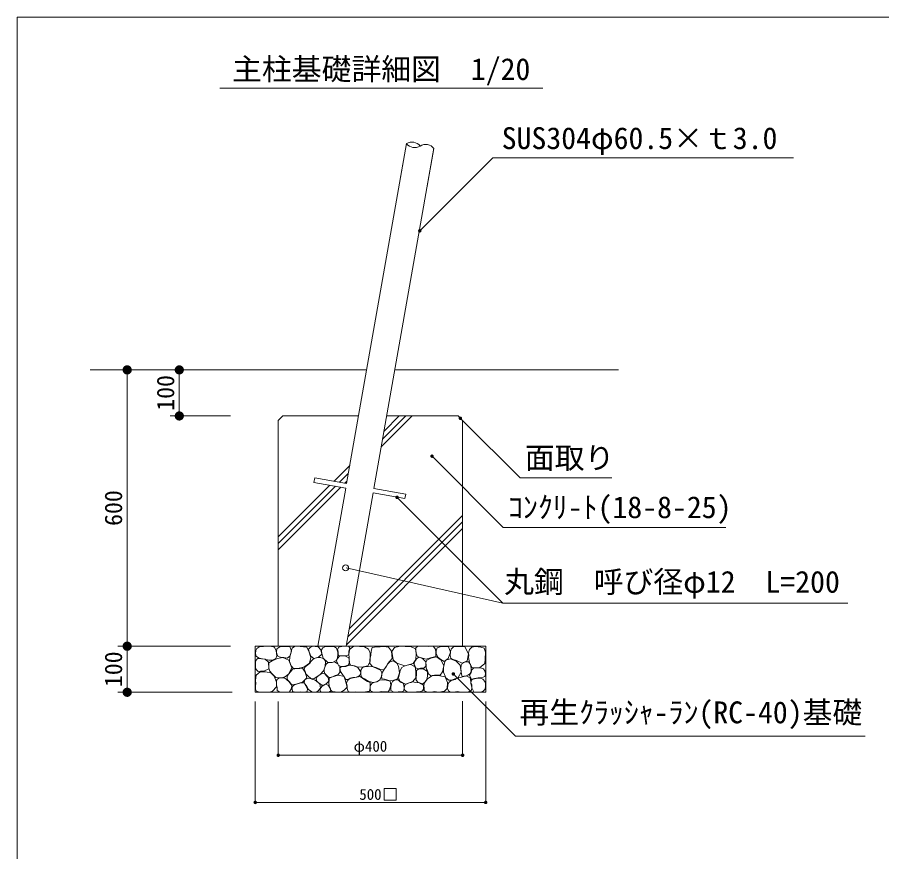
# Model space of a CAD drawing. Units: millimetres at full size, sheet at 1:20. Extents: x 3676 to 9152, y 4348 to 8082.
# Drawn here: x 3676 to 5552, y 6160 to 7972 of the extents above; entities that cross this region are included whole.
import ezdxf
from ezdxf.enums import TextEntityAlignment as Align

# ---------------------------------------------------------------- set-up
doc = ezdxf.new("R2010")
doc.units = ezdxf.units.MM
doc.header["$LTSCALE"] = 20
for name, color, linetype, lineweight in [('_0-0_', 7, 'Continuous', 13), ('ハッチ', 4, 'Continuous', 13), ('寸法', 1, 'Continuous', 13), ('本体', 7, 'Continuous', 13)]:
    doc.layers.add(name, color=color, linetype=linetype, lineweight=lineweight)
doc.styles.add('ＭＳ ゴシック', font='')
doc.styles.get('ＭＳ ゴシック').set_extended_font_data('MS Gothic')

# ---------------------------------------------------------------- blocks, each defined once
blk = doc.blocks.new('filled_dot')
at = {"color": 0, "linetype": 'Continuous', "lineweight": -2, "const_width": 1.25}
blk.add_lwpolyline([(-0.625, 0, 1), (0.625, 0, 1)], format="xyb", close=True, dxfattribs=at)

msp = doc.modelspace()

# ---------------------------------------------------------------- linework, layer by layer
at = {"layer": '_0-0_', "color": 1}
msp.add_line((4389.71, 6776.56), (4729.99, 6700.06), dxfattribs=at)
at = {"layer": '_0-0_', "color": 6}
msp.add_lwpolyline([(9152.47, 7971.96), (3676.21, 7971.96), (3676.21, 4348.33), (9152.47, 4348.33)], close=True, dxfattribs=at)
at = {"layer": 'ハッチ'}
for p, q in [((4465.92, 7038.96), (4533.3, 7106.34)), ((4468.95, 7056.13), (4519.16, 7106.34)), ((4471.97, 7073.3), (4505.02, 7106.34)), ((4363, 6964.32), (4397.39, 6998.71)), ((4375.02, 6962.2), (4394.36, 6981.54)), ((4387.04, 6960.08), (4391.34, 6964.38)), ((4242.44, 6843.77), (4354.37, 6955.69)), ((4242.44, 6829.63), (4366.39, 6953.57)), ((4242.44, 6815.48), (4378.41, 6951.45)), ((4396.29, 6644.06), (4642.44, 6890.21)), ((4393.26, 6626.89), (4642.44, 6876.07)), ((4390.23, 6609.72), (4642.44, 6861.93))]:
    msp.add_line(p, q, dxfattribs=at)
for points in [[(4234.44, 6578.01), (4229.87, 6576.27), (4221.83, 6576.05), (4212.69, 6578.45), (4204.86, 6579.53), (4199.64, 6581.27), (4194.64, 6584.53), (4193.34, 6590.4), (4193.56, 6596.92), (4195.73, 6601.7), (4202.25, 6605.39), (4210.3, 6606.04), (4217.26, 6606.26), (4227.92, 6605.39), (4234.22, 6604.09), (4237.92, 6596.26), (4239.22, 6585.4), (4237.05, 6579.97)], [(4254.46, 6582.04), (4247.37, 6582.29), (4242.31, 6584.06), (4239.27, 6589.12), (4238.77, 6594.43), (4239.27, 6600.75), (4246.11, 6605.05), (4252.43, 6605.81), (4267.37, 6605.81), (4270.91, 6595.95), (4267.37, 6585.07), (4261.8, 6580.52)], [(4270.41, 6564.08), (4267.12, 6573.19), (4267.37, 6583.56), (4269.65, 6590.64), (4271.42, 6597.72), (4272.68, 6602.27), (4277.49, 6605.56), (4282.81, 6606.57), (4290.15, 6605.81), (4297.23, 6605.31), (4303.56, 6605.31), (4308.62, 6595.44), (4312.93, 6581.79), (4309.89, 6569.39), (4298.25, 6561.05), (4284.33, 6558.01), (4275.72, 6557.76)], [(4311.15, 6590.53), (4308.52, 6596.03), (4308.04, 6599.85), (4311.87, 6603.92), (4317.37, 6606.79), (4322.63, 6606.07), (4328.85, 6605.35), (4335.07, 6598.66), (4336.74, 6589.34), (4329.57, 6582.65), (4319.76, 6580.02), (4312.83, 6585.04)], [(4337.01, 6590.77), (4336.29, 6596.03), (4336.77, 6600.09), (4339.16, 6603.2), (4344.66, 6605.59), (4352.31, 6605.83), (4359.25, 6605.59), (4364.51, 6605.11), (4369.06, 6601.77), (4371.45, 6593.64), (4371.45, 6588.38), (4371.21, 6580.74), (4368.34, 6575.24), (4361.64, 6571.89), (4349.92, 6571.18), (4340.12, 6580.74)], [(4372.05, 6591.3), (4373.06, 6585.25), (4384.55, 6585.25), (4390.8, 6585.66), (4395.44, 6588.68), (4395.44, 6595.53), (4397.45, 6601.77), (4395.44, 6605.6), (4388.58, 6606.41), (4380.31, 6605.8), (4373.66, 6604.39), (4370.64, 6598.95), (4372.25, 6594.32)], [(4407.48, 6563.65), (4399.45, 6565.25), (4397.04, 6568.92), (4396.43, 6575.33), (4396.01, 6582.22), (4395.9, 6588.64), (4396.24, 6593.46), (4397.39, 6599.99), (4406.47, 6606.2), (4418.73, 6606.07), (4429.62, 6605.04), (4438, 6599.65), (4441.67, 6591.28), (4441.75, 6573.52), (4436.51, 6563.53), (4426.87, 6561.47), (4415.86, 6560.55)], [(4456.27, 6605.14), (4446.53, 6603.39), (4443.67, 6595.91), (4443.38, 6586.98), (4441.37, 6577.18), (4441.37, 6568.53), (4446.56, 6562.19), (4456.07, 6559.31), (4464.14, 6555.57), (4471.35, 6555.28), (4476.83, 6562.19), (4480, 6568.82), (4489.52, 6580.04), (4487.82, 6595.41), (4481.86, 6604.25), (4470.49, 6605.42), (4463.28, 6605.14)], [(4507.36, 6606.34), (4517.83, 6605.85), (4529.43, 6605.57), (4539.89, 6600.48), (4541.59, 6590.59), (4540.74, 6577.58), (4535.09, 6568.82), (4517.27, 6563.45), (4499.83, 6569.27), (4492.07, 6576.76), (4488.7, 6594.83), (4494.35, 6603.87)], [(4553.47, 6581.39), (4548.25, 6582.47), (4544.12, 6584.98), (4541.6, 6591.1), (4541.06, 6597.93), (4541.24, 6602.79), (4544.3, 6605.84), (4549.51, 6606.2), (4558.51, 6606.2), (4569.12, 6606.02), (4578.48, 6606.2), (4583.34, 6600.27), (4584.6, 6593.07), (4584.21, 6583.69), (4572.54, 6580.85), (4563.19, 6578.33)], [(4593.02, 6579.05), (4588.55, 6582.77), (4584.83, 6590.71), (4584.83, 6596.42), (4587.31, 6602.87), (4596, 6606.1), (4603.45, 6606.1), (4611.9, 6604.86), (4616.12, 6593.44), (4610.9, 6580.04), (4602.71, 6572.84)], [(4622.09, 6577.35), (4616.63, 6580.08), (4615.38, 6586.54), (4615.88, 6594.23), (4617.37, 6600.19), (4622.83, 6604.9), (4627.8, 6605.9), (4634.75, 6605.9), (4642.45, 6605.4), (4647.17, 6605.15), (4654.87, 6590.01), (4652.39, 6574.37), (4641.21, 6569.66), (4629.29, 6575.12)], [(4655.82, 6585.96), (4655.2, 6592.19), (4657.38, 6599.35), (4662.67, 6604.64), (4670.15, 6605.88), (4681.98, 6604.33), (4689.15, 6602.46), (4692.26, 6593.74), (4691.01, 6579.11), (4690.7, 6569.15), (4678.87, 6559.5), (4662.67, 6560.44), (4657.07, 6571.02), (4654.89, 6581.92)], [(4395.04, 6565.84), (4389.59, 6563.83), (4383.34, 6562.62), (4377.9, 6562.02), (4373.47, 6565.24), (4371.25, 6569.27), (4369.03, 6574.51), (4371.45, 6580.35), (4375.28, 6584.58), (4386.97, 6585.39), (4395.24, 6581.16), (4396.85, 6572.49)], [(4581.2, 6543.44), (4573.5, 6542.28), (4568.17, 6546.16), (4565.95, 6552.77), (4563.86, 6556.65), (4562.66, 6564.71), (4562.96, 6570.68), (4564.75, 6576.35), (4573.11, 6580.52), (4585.95, 6583.51), (4596.11, 6576.05), (4601.78, 6564.11), (4599.09, 6550.68), (4594.01, 6543.58), (4586.25, 6543.52)], [(4203.96, 6552.01), (4198.64, 6551.39), (4194.58, 6555.45), (4193.01, 6559.83), (4193.32, 6566.7), (4193.01, 6573.58), (4197.39, 6579.83), (4213.97, 6578.26), (4221.47, 6571.39), (4221.78, 6557.01), (4210.84, 6552.01)], [(4252.36, 6538.65), (4244.32, 6537.75), (4237.18, 6538.65), (4233.3, 6542.22), (4228.24, 6547.27), (4224.37, 6552.03), (4222.29, 6558.58), (4222.29, 6565.13), (4221.99, 6570.18), (4229.14, 6574.65), (4240.45, 6579.41), (4252.36, 6581.79), (4265.34, 6576.22), (4272.18, 6559.28), (4264.57, 6545.79), (4258.02, 6540.73)], [(4307.11, 6541.06), (4302.33, 6546.08), (4301.13, 6551.1), (4298.74, 6556.36), (4300.89, 6561.38), (4306.39, 6566.16), (4310.94, 6569.5), (4312.85, 6572.85), (4317.16, 6577.39), (4320.5, 6579.54), (4327.44, 6581.69), (4334.14, 6582.17), (4341.55, 6579.3), (4345.14, 6574.04), (4344.42, 6562.33), (4340.59, 6552.77), (4333.18, 6544.65), (4319.79, 6535.57), (4312.85, 6536.28)], [(4365.97, 6542.48), (4359.93, 6539.65), (4354.68, 6538.65), (4351.26, 6539.45), (4347.02, 6543.28), (4343.59, 6546.91), (4341.78, 6551.54), (4342.18, 6556.18), (4343.8, 6561.01), (4346.42, 6567.66), (4350.85, 6570.88), (4359.12, 6571.08), (4364.36, 6572.49), (4371.42, 6568.46), (4376.06, 6559.4), (4376.26, 6549.33), (4371.62, 6543.89)], [(4419.64, 6553.96), (4421.25, 6549.73), (4420.85, 6545.29), (4417.42, 6541.06), (4411.37, 6539.45), (4404.31, 6538.44), (4398.47, 6536.83), (4394.23, 6533.81), (4388.79, 6534.01), (4385.97, 6539.05), (4382.13, 6545.29), (4377.5, 6551.74), (4375.88, 6558.39), (4379.31, 6562.22), (4388.79, 6562.42), (4396.85, 6565.04), (4406.53, 6563.43), (4415, 6559.8)], [(4479.81, 6532.51), (4473.28, 6534.47), (4467.4, 6535.77), (4466.53, 6542.52), (4468.49, 6550.35), (4472.84, 6557.09), (4476.76, 6561.66), (4480.02, 6567.75), (4484.59, 6572.74), (4492.62, 6574.75), (4499.83, 6569.27), (4503.53, 6563.4), (4505.7, 6548.39), (4501.13, 6535.34), (4489.6, 6530.99), (4482.42, 6531.64)], [(4503.44, 6537.46), (4505.67, 6546.35), (4506.78, 6553.84), (4510.67, 6560.23), (4515.67, 6563.01), (4522.34, 6564.95), (4530.12, 6566.9), (4539.56, 6561.9), (4541.23, 6551.35), (4541.23, 6538.02), (4534.28, 6529.41), (4518.72, 6523.86), (4505.95, 6530.24)], [(4551.12, 6558.61), (4545.95, 6557.49), (4541.24, 6559.28), (4539.21, 6562.65), (4537.64, 6565.79), (4537.64, 6570.06), (4539.89, 6575.44), (4542.13, 6579.26), (4547.07, 6582.4), (4555.38, 6579.93), (4562.34, 6572.53), (4563.02, 6563.77), (4558.53, 6559.06), (4554.71, 6558.61)], [(4623.82, 6535.11), (4618.35, 6532.63), (4612.15, 6532.63), (4606.19, 6537.84), (4604.45, 6541.32), (4600.72, 6550.25), (4601.22, 6560.18), (4602.46, 6566.39), (4603.95, 6573.34), (4605.69, 6576.07), (4615.87, 6579.05), (4628.78, 6574.08), (4637.23, 6564.9), (4638.97, 6549.76), (4632.76, 6538.34)], [(4645.09, 6541.27), (4641.5, 6540.72), (4639.98, 6545.96), (4639.16, 6550.92), (4638.88, 6558.92), (4639.02, 6564.58), (4641.23, 6568.58), (4644.54, 6570.65), (4650.75, 6572.44), (4655.3, 6572.16), (4659.3, 6566.65), (4661.23, 6558.65), (4660.96, 6551.89), (4658.07, 6546.49), (4653.93, 6543.46), (4648.54, 6541.68)], [(4201.85, 6506.71), (4195.41, 6508.76), (4192.83, 6513.39), (4193.09, 6519.83), (4193.86, 6526), (4193.09, 6531.92), (4193.61, 6538.09), (4194.64, 6543.75), (4203.13, 6550.7), (4214.98, 6550.96), (4226.31, 6548.64), (4233.51, 6541.18), (4238.66, 6528.57), (4238.41, 6518.03), (4229.91, 6508.51), (4223.22, 6506.71), (4213.17, 6506.45)], [(4266.61, 6529.18), (4264.08, 6532.21), (4261.55, 6536.01), (4261.8, 6541.32), (4264.84, 6545.87), (4269.9, 6551.69), (4273.44, 6556.24), (4278.5, 6557.25), (4288.88, 6557.76), (4295.21, 6558.52), (4301.03, 6549.67), (4304.32, 6538.03), (4295.21, 6528.42), (4278.5, 6523.11), (4270.41, 6523.61)], [(4333.2, 6524.48), (4329.94, 6527.15), (4326.38, 6530.56), (4324.9, 6535.75), (4326.82, 6539.75), (4330.39, 6542.57), (4334.98, 6545.83), (4338.84, 6548.05), (4344.18, 6545.98), (4347.44, 6542.12), (4350.86, 6538.12), (4352.34, 6530.12), (4346.85, 6525.52), (4340.62, 6521.67), (4337.06, 6521.67)], [(4424.38, 6538.5), (4421.36, 6543.99), (4421.63, 6548.39), (4421.36, 6554.71), (4424.93, 6560.48), (4429.61, 6561.58), (4438.4, 6562.4), (4448.3, 6561.3), (4456.55, 6558), (4464.25, 6554.71), (4467, 6549.49), (4467, 6542.89), (4463.13, 6533.5), (4456.28, 6529.15), (4449.4, 6527.78), (4439.23, 6529.7), (4429.33, 6535.2)], [(4564.67, 6534), (4560.18, 6528.11), (4556.18, 6524.87), (4550.19, 6526.36), (4545.95, 6527.61), (4541.71, 6532.35), (4541.71, 6537.34), (4542.7, 6545.33), (4542.2, 6553.81), (4547.45, 6557.3), (4556.93, 6557.55), (4566.17, 6551.81), (4566.08, 6541.35)], [(4657.52, 6543.32), (4660.83, 6549.52), (4662.28, 6555.31), (4666.23, 6558.76), (4671, 6559.26), (4676.43, 6559.09), (4681.04, 6559.42), (4687.79, 6556.95), (4691.41, 6551.69), (4692.4, 6545.44), (4690.75, 6540.83), (4683.35, 6537.71), (4675.94, 6537.87), (4668.14, 6536.42), (4661.66, 6534.35)], [(4239.82, 6515.92), (4238.65, 6522.68), (4238.65, 6529.21), (4239.59, 6533.88), (4244.95, 6537.61), (4256.15, 6537.84), (4265.72, 6529.91), (4272.02, 6521.28), (4271.09, 6514.52), (4267.12, 6507.29), (4258.95, 6506.59), (4246.12, 6506.83), (4240.29, 6509.86)], [(4272.41, 6513.81), (4272.17, 6516.92), (4275.28, 6521.22), (4279.82, 6523.37), (4286.04, 6525.28), (4292.5, 6526.72), (4298.48, 6527.2), (4302.3, 6520.5), (4306.13, 6514.05), (4304.93, 6508.08), (4299.43, 6506.88), (4290.1, 6507.36), (4280.54, 6506.4), (4273.6, 6508.32)], [(4304.48, 6518.6), (4300.89, 6523.62), (4298.74, 6528.4), (4300.17, 6533.42), (4304.48, 6536.52), (4309.98, 6537.24), (4315.48, 6534.85), (4322.18, 6532.94), (4332.7, 6524.33), (4334.14, 6515.01), (4327.68, 6508.08), (4321.46, 6506.89), (4315.48, 6507.13), (4307.83, 6512.62)], [(4365.57, 6507.22), (4359.52, 6508.02), (4356.3, 6510.64), (4355.29, 6515.68), (4352.87, 6520.31), (4352.06, 6527.57), (4352.87, 6532.4), (4352.87, 6536.83), (4361.94, 6540.26), (4373.23, 6543.48), (4385.33, 6540.86), (4389.36, 6528.57), (4391.78, 6517.69), (4385.53, 6511.25), (4378.48, 6506.82)], [(4399.12, 6506.56), (4394.27, 6508.13), (4392.04, 6514.42), (4391.91, 6520.06), (4390.73, 6526.22), (4392.04, 6530.54), (4395.18, 6533.95), (4398.72, 6536.17), (4404.62, 6537.88), (4412.88, 6539.06), (4416.55, 6540.24), (4420.48, 6540.76), (4428.09, 6534.99), (4436.21, 6529.88), (4441.59, 6527.79), (4441.72, 6522.15), (4441.72, 6515.73), (4440.15, 6508.66), (4431.36, 6507.09), (4423.89, 6506.69), (4410.39, 6507.61), (4403.7, 6506.56)], [(4449.3, 6506.84), (4442.88, 6509.45), (4441.48, 6514.86), (4442.08, 6520.07), (4445.89, 6526.08), (4452.31, 6528.09), (4457.52, 6529.49), (4463.13, 6533.5), (4476.77, 6532.7), (4484.99, 6530.69), (4487, 6521.47), (4483.99, 6511.65), (4480.98, 6507.24), (4466.74, 6507.84), (4458.52, 6506.64)], [(4487.67, 6520.49), (4487.88, 6525.25), (4490.37, 6530.01), (4496.58, 6533.32), (4502.78, 6533.11), (4507.55, 6528.35), (4513.96, 6525.25), (4515.62, 6516.15), (4515.2, 6509.73), (4510.44, 6507.04), (4502.37, 6507.04), (4492.85, 6506.42), (4486.85, 6509.94), (4486.85, 6517.39)], [(4517.48, 6510.47), (4515.82, 6514.63), (4516.1, 6519.21), (4518.04, 6523.51), (4522.34, 6524.62), (4526.78, 6526.56), (4530.8, 6527.81), (4534.27, 6528.91), (4540.51, 6527.81), (4549.11, 6526.83), (4557.57, 6521.7), (4557.57, 6513.39), (4555.21, 6509.64), (4548.97, 6507.01), (4542.31, 6507.28), (4533.02, 6506.87), (4522.2, 6507.01)], [(4564.67, 6507.15), (4558.93, 6509.65), (4558.68, 6515.14), (4557.93, 6520.87), (4559.68, 6526.61), (4565.92, 6535.85), (4577.4, 6542.83), (4593.13, 6542.33), (4604.86, 6540.09), (4609.85, 6527.36), (4608.86, 6514.39), (4603.11, 6508.4), (4591.13, 6506.4), (4581.65, 6507.9), (4573.16, 6506.9)], [(4626.23, 6533.78), (4617.82, 6532.17), (4612.81, 6527.37), (4610.01, 6522.16), (4609.4, 6514.76), (4611.61, 6509.75), (4615.82, 6506.95), (4623.23, 6506.55), (4630.24, 6507.75), (4640.26, 6506.75), (4651.47, 6506.95), (4657.48, 6508.35), (4661.49, 6510.75), (4662.09, 6516.76), (4660.49, 6525.17), (4660, 6530.08), (4658.76, 6537.52), (4650.44, 6541.81), (4637.25, 6538.38), (4628.44, 6535.98)], [(4660.55, 6527.87), (4661.52, 6532.84), (4665.24, 6535.18), (4668.2, 6535.7), (4671.86, 6536.23), (4676.05, 6537.1), (4681.64, 6536.92), (4686.35, 6534.83), (4691.24, 6528.72), (4691.94, 6522.96), (4691.94, 6517.38), (4690.89, 6512.49), (4687.05, 6508.65), (4680.94, 6506.56), (4674.13, 6506.73), (4666.45, 6507.08), (4662.53, 6516.31), (4662.43, 6522.79)], [(4339.14, 6506.7), (4335.58, 6506.7), (4333.06, 6509.22), (4332.91, 6512.18), (4334.98, 6516.03), (4337.8, 6519.59), (4341.21, 6521.82), (4344.92, 6523.74), (4350.56, 6522.11), (4354.56, 6515.89), (4356.49, 6509.36), (4353.67, 6507.44), (4346.11, 6506.7)]]:
    msp.add_lwpolyline(points, close=True, dxfattribs=at)
at = {"layer": '寸法', "color": 3}
msp.add_line((4115.41, 7818.19), (4816.4, 7818.19), dxfattribs=at)
at = {"layer": '寸法'}
for p, q in [((4137.19, 7206.34), (3894.66, 7206.34)), ((3914.66, 7206.34), (3914.66, 6606.34)), ((4202.44, 7206.34), (4007.73, 7206.34)), ((4027.73, 7206.34), (4027.73, 7106.34)), ((4139.02, 7106.34), (4007.73, 7106.34)), ((4139.02, 6606.34), (3894.66, 6606.34)), ((4139.02, 6606.34), (3894.66, 6606.34)), ((3914.66, 6606.34), (3914.66, 6506.34)), ((4142.12, 6506.34), (3894.66, 6506.34)), ((4192.44, 6486.61), (4192.44, 6267.15)), ((4242.44, 6486.1), (4242.44, 6369.59)), ((4642.44, 6487.13), (4642.44, 6369.59)), ((4692.44, 6486.11), (4692.44, 6267.15)), ((4242.44, 6369.59), (4642.44, 6369.59)), ((4192.44, 6267.15), (4692.44, 6267.15))]:
    msp.add_line(p, q, dxfattribs=at)
for points in [[(4549.51, 7508.34), (4554.82, 7513.64), (4708.07, 7666.9), (5360.67, 7666.9)], [(4637.44, 7101.34), (4642.75, 7096.04), (4767.16, 6971.63), (4966.4, 6971.63)], [(4576.17, 7018.98), (4581.47, 7013.68), (4730.7, 6864.45), (5213.54, 6864.45)], [(4500.13, 6929.59), (4505.43, 6924.29), (4729.64, 6700.08), (5477.87, 6700.08)], [(4622.3, 6546.17), (4627.61, 6540.87), (4757.4, 6411.07), (5515.65, 6411.07)]]:
    msp.add_lwpolyline(points, dxfattribs=at)
at = {"layer": '寸法', "color": 3}
msp.add_lwpolyline([(4472.12, 6297.57), (4498.45, 6297.57), (4498.45, 6271.82), (4472.12, 6271.82)], close=True, dxfattribs=at)
at = {"layer": '本体'}
for p, q in [((4520.71, 7698.08), (4390.47, 6959.48)), ((4506.19, 7615.75), (4520.64, 7697.66)), ((4580.29, 7687.58), (4450.05, 6948.97)), ((4565.77, 7605.24), (4580.21, 7687.16)), ((3834.42, 7206.34), (4434, 7206.34)), ((4495.43, 7206.34), (4980.45, 7206.34)), ((4242.44, 7096.34), (4252.44, 7106.34)), ((4242.44, 7096.34), (4242.44, 6606.34)), ((4252.44, 7106.34), (4415.4, 7106.34)), ((4477.86, 7106.34), (4632.44, 7106.34)), ((4632.44, 7106.34), (4642.44, 7096.34)), ((4642.44, 7096.34), (4642.44, 6606.34)), ((4321.54, 6971.63), (4319.8, 6961.79)), ((4319.8, 6961.79), (4388.74, 6949.63)), ((4321.54, 6971.63), (4390.47, 6959.48)), ((4388.74, 6949.63), (4328.2, 6606.34)), ((4450.05, 6948.97), (4518.99, 6936.82)), ((4448.32, 6939.13), (4389.64, 6606.34)), ((4448.32, 6939.13), (4517.25, 6926.97)), ((4518.99, 6936.82), (4517.25, 6926.97)), ((4192.44, 6606.34), (4692.44, 6606.34)), ((4192.44, 6606.34), (4192.44, 6506.34)), ((4692.44, 6606.34), (4692.44, 6506.34)), ((4192.44, 6506.34), (4692.44, 6506.34))]:
    msp.add_line(p, q, dxfattribs=at)
msp.add_circle((4388.66, 6776.52), 6.52, dxfattribs=at)
for centre, start, end in [((4532.59, 7678.39), 38.19, 121.80999), ((4538.47, 7711.69), 218.19, 301.80999), ((4562.38, 7673.13), 38.19, 121.80999)]:
    msp.add_arc(centre, 22.69, start, end, dxfattribs=at)

# ---------------------------------------------------------------- block references
at = {"layer": '寸法'}
for p, xscale, yscale, rotation in [((4549.51, 7508.34), 3, 3, 45), ((3914.66, 7206.34), 8, 8, 270), ((4027.73, 7206.34), 8, 8, 270), ((4027.73, 7106.34), 8, 8, 90), ((4637.44, 7101.34), 3, 3, 315), ((4576.17, 7018.98), 3, 3, 315), ((4500.13, 6929.59), 3, 3, 315), ((3914.66, 6606.34), 8, 8, 270), ((3914.66, 6606.34), 8, 8, 90), ((4622.3, 6546.17), 3, 3, 315), ((3914.66, 6506.34), 8, 8, 90), ((4642.44, 6369.59), 3, 3, 180), ((4692.44, 6267.15), 3, 3, 180)]:
    msp.add_blockref('filled_dot', p, dxfattribs=dict(at, xscale=xscale, yscale=yscale, rotation=rotation))
at = {"layer": '寸法', "xscale": 3, "yscale": 3}
for p in [(4242.44, 6369.59), (4192.44, 6267.15)]:
    msp.add_blockref('filled_dot', p, dxfattribs=at)

# ---------------------------------------------------------------- texts
at = {"layer": '寸法', "color": 3, "style": 'ＭＳ ゴシック'}
for s, p in [('主柱基礎詳細図\u30001/20', (4142.21, 7821.5)), ('SUS304φ60.5×ｔ3.0', (4727.19, 7671.55)), ('面取り', (4777.45, 6977.4)), ('ｺﾝｸﾘ-ﾄ(18-8-25)', (4740.99, 6870.22)), ('丸鋼\u3000呼び径φ12\u3000L=200', (4732.51, 6708.27)), ('再生ｸﾗｯｼｬ-ﾗﾝ(RC-40)基礎', (4765.65, 6424.76))]:
    msp.add_text(s, height=47.47, dxfattribs=at).set_placement(p, align=Align.BOTTOM_LEFT)
at = {"layer": '寸法', "style": 'ＭＳ ゴシック'}
for s, p in [('100', (3997.73, 7156.34)), ('600', (3884.66, 6906.34)), ('100', (3884.66, 6556.34))]:
    msp.add_text(s, height=37.98, rotation=90, dxfattribs=at).set_placement(p, align=Align.MIDDLE_CENTER)
for s, p in [('φ400', (4442.44, 6389.12)), ('500', (4442.44, 6284.65))]:
    msp.add_text(s, height=23.74, dxfattribs=at).set_placement(p, align=Align.MIDDLE_CENTER)

doc.saveas('drawing.dxf')
